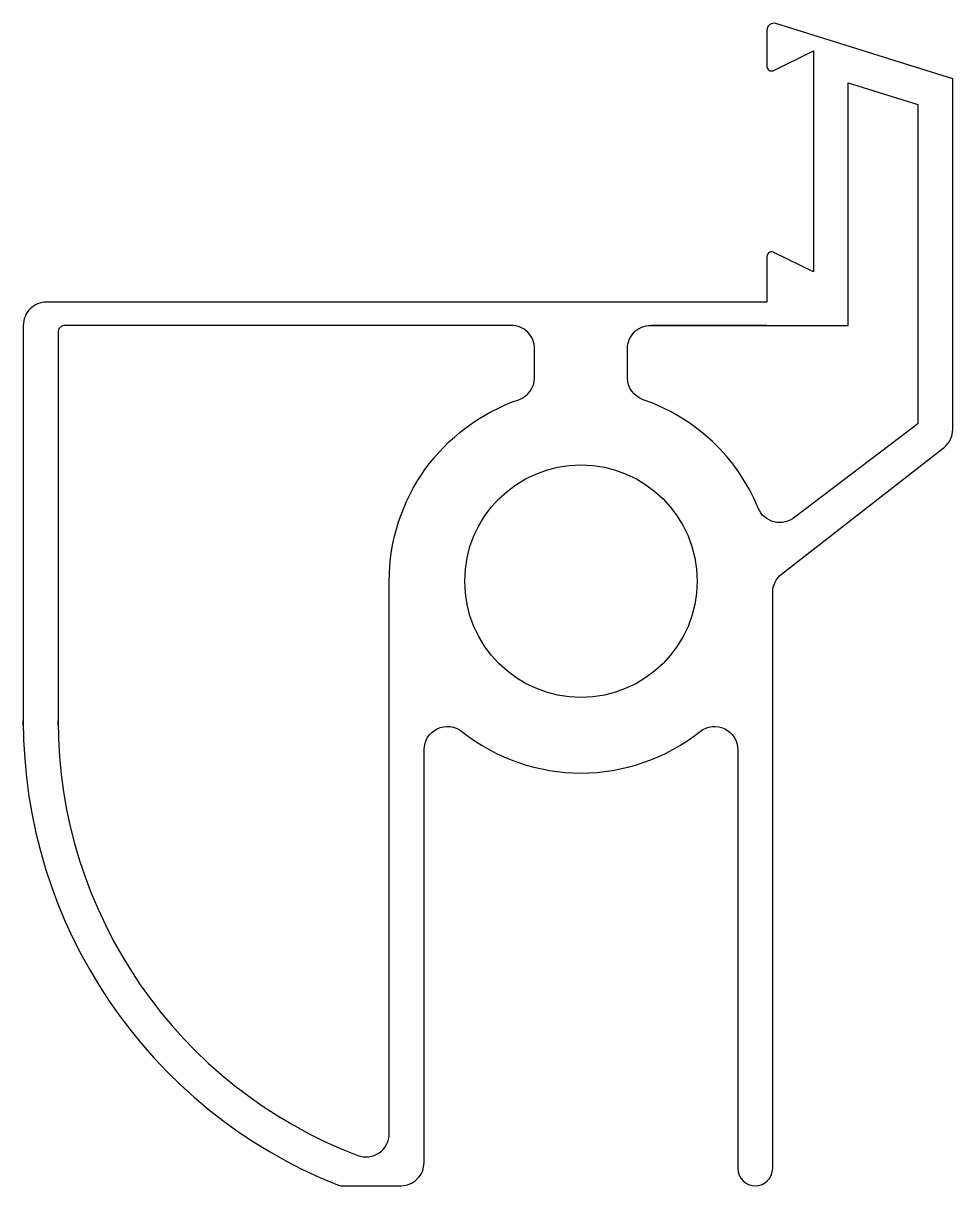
# Model space of a CAD drawing. Extents: x 155.5 to 195.5, y 195.7 to 245.7.
import ezdxf

# ---------------------------------------------------------------- set-up
doc = ezdxf.new("R2010")
doc.units = 0
doc.layers.add('ANA', color=220, linetype='CONTINUOUS')

msp = doc.modelspace()

# ---------------------------------------------------------------- linework, layer by layer
at = {"layer": 'ANA'}
for points in [[(155.536, 215.706, 0.306748), (169.056, 195.741, 0.09535), (169.241, 195.706), (171.786, 195.706, 0.414214), (172.786, 196.706), (172.786, 214.46, -0.62751), (174.407, 215.243, 0.348576), (184.664, 215.243, -0.62751), (186.286, 214.46), (186.286, 196.456, 1), (187.786, 196.456), (187.786, 221.217, -0.231211), (188.171, 222.006), (195.178, 227.466, 0.221755), (195.536, 228.232), (195.536, 243.306), (187.925, 245.684, 0.50598), (187.536, 245.398), (187.536, 243.844, 0.523655), (187.806, 243.657), (189.536, 244.506), (189.536, 235.006), (187.806, 235.854, 0.523655), (187.536, 235.667), (187.536, 233.706), (156.536, 233.706, 0.414214), (155.536, 232.706), (155.536, 215.506)], [(157.036, 215.706, 0.311419), (169.93, 197.01, 0.525065), (171.286, 197.945), (171.286, 221.706, -0.320465), (176.86, 229.51, 0.320465), (177.536, 230.456), (177.536, 231.706, 0.414214), (176.536, 232.706), (157.336, 232.706, 0.414214), (157.036, 232.406), (157.036, 215.506)]]:
    msp.add_lwpolyline(points, format="xyb", close=True, dxfattribs=at)
at = {"layer": 'ANA', "color": 255}
msp.add_lwpolyline([(182.536, 232.706), (191.036, 232.706), (191.036, 243.14), (194.036, 242.203), (194.036, 228.465), (188.733, 224.458, -0.507494), (187.165, 224.844, 0.215836), (182.211, 229.51, -0.320465), (181.536, 230.456), (181.536, 231.706, -0.414214), (182.536, 232.706), (187.536, 232.706)], format="xyb", close=True, dxfattribs=at)
msp.add_circle((179.536, 221.706), 5, dxfattribs=at)

doc.saveas('drawing.dxf')
